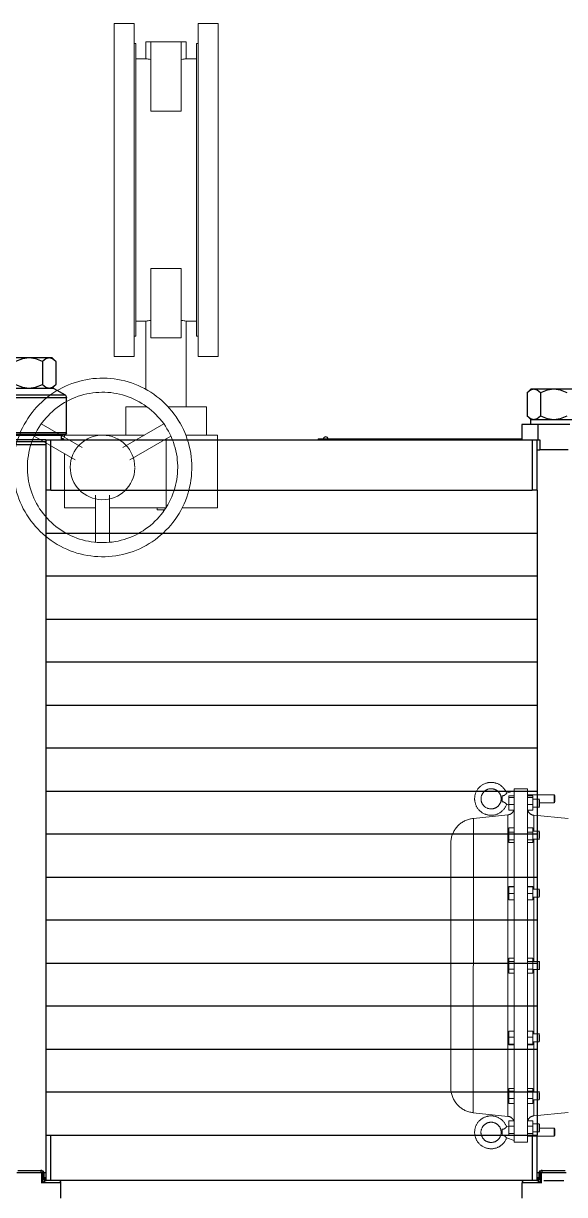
# Model space of a CAD drawing. Extents: x -181672 to 290600, y -29000 to 395522.
# Drawn here: x -6348 to -5812, y 33074 to 34235 of the extents above; entities that cross this region are included whole.
import ezdxf

# ---------------------------------------------------------------- set-up
doc = ezdxf.new("R2010")
doc.units = 0
doc.header["$LTSCALE"] = 10
doc.linetypes.add('XFM7P20PCW$0$CHAIN', pattern=[0.3543, 0.2362, -0.0295, 0.0591, -0.0295])
doc.layers.add('XFM7P20PCW$0$G-IMPT', color=252, linetype='Continuous', lineweight=9)
doc.layers.add('XFM7P20PCW$0$M-PIPE--4', color=252, linetype='Continuous', lineweight=9)

# ---------------------------------------------------------------- blocks, each defined once
blk = doc.blocks.new('XFM7P20PCW$0$A$C5a31e6e3')
for p, q in [((1614.3, 1506.4), (1614.3, 1571.6)), ((1615.2, 1503.1), (1615.2, 1574.9)), ((1617, 1501.8), (1617, 1576.2)), ((1651.6, 1501.8), (1651.6, 1576.2)), ((1654.4, 1574.6), (1654.4, 1503.4)), ((1605, 1522.5), (1605, 1555.5)), ((1608, 1522.5), (1608, 1555.5)), ((1610, 1522.5), (1610, 1555.5)), ((1660.8, 1514.4), (1660.8, 1563.6)), ((1661.2, 1558.9), (1661.2, 1539)), ((1691.2, 1539), (1691.2, 1558.9)), ((883.5, 1526.8), (883.5, 1551.2)), ((886, 1550.2), (886, 1527.8)), ((1661.2, 1539), (1661.2, 1519.1)), ((1691.2, 1519.1), (1691.2, 1539)), ((883.5, 1526.8), (873.5, 1526.8)), ((873.5, 1507.5), (873.5, 1526.8)), ((875.8, 1522.7), (876, 1522)), ((876, 1517.5), (876, 1522.5)), ((921, 1522.5), (876, 1522.5)), ((878.5, 1525), (883.5, 1525)), ((879, 1524), (879, 1525)), ((879, 1524), (879, 1522.5)), ((879, 1524), (883.5, 1524)), ((883.5, 1525), (883.5, 1526.8)), ((883.5, 1524), (883.5, 1525)), ((883.5, 1522.5), (883.5, 1524)), ((886, 1527.8), (886, 1527.5)), ((921, 1522.5), (921, 1517.5)), ((1560, 1522.3), (921, 1522.3)), ((963.6, 1035.7), (963.6, 1522.3)), ((1006.2, 1522.3), (1006.2, 1035.7)), ((1048.8, 1035.7), (1048.8, 1522.3)), ((1091.4, 1522.3), (1091.4, 1035.7)), ((1134, 1035.7), (1134, 1522.3)), ((1176.6, 1522.3), (1176.6, 1035.7)), ((1219.2, 1035.7), (1219.2, 1522.3)), ((1261.8, 1522.3), (1261.8, 1035.7)), ((1304.4, 1035.7), (1304.4, 1522.3)), ((1347, 1522.3), (1347, 1035.7)), ((1389.6, 1035.7), (1389.6, 1522.3)), ((1432.2, 1522.3), (1432.2, 1035.7)), ((1474.8, 1035.7), (1474.8, 1522.3)), ((1517.4, 1522.3), (1517.4, 1035.7)), ((1560, 1517.5), (1560, 1522.5)), ((1610, 1522.5), (1560, 1522.5)), ((1610, 1522.5), (1610, 1517.5)), ((1687.7, 1525.7), (1664.8, 1525.7)), ((876, 1517.5), (921, 1517.5)), ((876, 1040.5), (876, 1517.5)), ((921, 1517.5), (921, 1040.5)), ((1560, 1517.5), (1610, 1517.5)), ((1560, 1517.5), (1560, 1040.5)), ((1610, 1517.5), (1610, 1040.5)), ((1660.8, 1514.4), (1654.4, 1503.4)), ((1661.2, 1519.1), (1661.2, 1516)), ((1661.2, 1516), (1664.8, 1512.4)), ((1687.7, 1512.4), (1664.8, 1512.4)), ((1691.2, 1516), (1687.7, 1512.4)), ((1691.2, 1516), (1691.2, 1519.1)), ((858.5, 1507.5), (873.5, 1507.5)), ((1610, 1507), (1614.3, 1507)), ((1611, 1505), (1610, 1505)), ((1611, 1505), (1611, 1507)), ((1614.3, 1506.4), (1615.2, 1503.1)), ((1617, 1501.8), (1651.6, 1501.8)), ((1610.8, 1252.5), (1610, 1252.5)), ((1610, 1247.5), (1610.8, 1247.5)), ((1610.8, 1252.5), (1610.8, 1247.5)), ((1610.8, 1247.5), (1610.8, 1050.8)), ((858.5, 1050.5), (873.5, 1050.5)), ((873.5, 1031.2), (873.5, 1050.5)), ((1625, 1050.8), (1610, 1050.8)), ((1625, 1034.9), (1625, 1050.8)), ((1630, 1042), (1633.6, 1045.6)), ((1656.4, 1045.6), (1633.6, 1045.6)), ((1660, 1042), (1656.4, 1045.6)), ((876, 1036), (875.8, 1035.3)), ((876, 1035.5), (876, 1040.5)), ((921, 1040.5), (876, 1040.5)), ((876, 1035.5), (921, 1035.5)), ((883.5, 1033), (878.5, 1033)), ((879, 1035.5), (879, 1034)), ((879, 1033), (879, 1034)), ((883.5, 1034), (879, 1034)), ((883.5, 1034), (883.5, 1035.5)), ((883.5, 1033), (883.5, 1034)), ((883.5, 1031.2), (883.5, 1033)), ((921, 1040.5), (921, 1035.5)), ((1560, 1035.7), (921, 1035.7)), ((1560, 1035.5), (1560, 1040.5)), ((1610, 1040.5), (1560, 1040.5)), ((1560, 1035.5), (1610, 1035.5)), ((1600, 1035.5), (1600, 1033)), ((1610, 1033), (1600, 1033)), ((1600, 1005), (1600, 1033)), ((1610, 1040.5), (1610, 1035.5)), ((1610, 1035.5), (1610, 1034.9)), ((1610, 1034.9), (1610, 1033)), ((1625, 1034.9), (1610, 1034.9)), ((1625, 1042), (1630, 1042)), ((1625, 1003.1), (1625, 1034.9)), ((1630, 1042), (1630, 996)), ((1630, 1042), (1630, 1038.9)), ((1630, 1038.9), (1630, 1019)), ((1660, 1038.9), (1660, 1042)), ((1660, 1019), (1660, 1038.9)), ((873.5, 1031.2), (883.5, 1031.2)), ((883.5, 1006.8), (883.5, 1031.2)), ((886, 1030.5), (886, 1030.2)), ((886, 1030.2), (886, 1007.8)), ((1656.4, 1032.3), (1633.6, 1032.3)), ((1630, 1019), (1630, 999.1)), ((1660, 999.1), (1660, 1019))]:
    blk.add_line(p, q)
at = {"linetype": 'XFM7P20PCW$0$CHAIN', "ltscale": 0.645154}
blk.add_line((876, 1029), (876, 1009), dxfattribs=at)
at = {"flags": 128}
for points in [[(1664.8, 1552.3), (1662.1, 1545.5), (1661.2, 1539)], [(1691.2, 1539), (1690.3, 1545.6), (1687.7, 1552.3)], [(1661.2, 1539), (1662.1, 1532.5), (1664.8, 1525.7)], [(1687.7, 1525.7), (1690.3, 1532.4), (1691.2, 1539)], [(878.5, 1525), (876.3, 1525.6), (873.5, 1526.8)], [(873.5, 1526.8), (874.8, 1524.3), (875.8, 1522.7)], [(883.5, 1524), (885.2, 1524.9), (886, 1527.2)], [(1664.8, 1525.7), (1662.1, 1522.3), (1661.2, 1519.1)], [(1691.2, 1519.1), (1690.3, 1522.4), (1687.7, 1525.7)], [(1661.2, 1519.1), (1662.1, 1515.8), (1664.8, 1512.4)], [(1687.7, 1512.4), (1690.3, 1515.8), (1691.2, 1519.1)], [(1633.6, 1045.6), (1630.9, 1042.2), (1630, 1038.9)], [(1660, 1038.9), (1659.1, 1042.2), (1656.4, 1045.6)], [(875.8, 1035.3), (874.8, 1033.7), (873.5, 1031.2)], [(873.5, 1031.2), (876.3, 1032.4), (878.5, 1033)], [(886, 1030.8), (885.2, 1033.1), (883.5, 1034)], [(1630, 1038.9), (1630.9, 1035.7), (1633.6, 1032.3)], [(1656.4, 1032.3), (1659.1, 1035.6), (1660, 1038.9)], [(1633.6, 1032.3), (1630.9, 1025.5), (1630, 1019)], [(1660, 1019), (1659.1, 1025.6), (1656.4, 1032.3)], [(1630, 1019), (1630.9, 1012.5), (1633.6, 1005.7)], [(1656.4, 1005.7), (1659.1, 1012.4), (1660, 1019)]]:
    blk.add_lwpolyline(points, dxfattribs=at)
for centre, radius, start, end in [((879, 1522), 3, 90, 170.4059), ((883.5, 1527.5), 2.5, 270, 0), ((873.5, 1510), 2.5, 270, 0), ((1658, 1516), 3.25, 330, 0), ((1617, 1503.6), 1.89, 195, 270), ((1651.6, 1505), 3.25, 270, 330), ((1610.2, 1245), 2.53, 284.4121, 75.5879), ((873.5, 1048), 2.5, 0, 90), ((879, 1036), 3, 189.5941, 270), ((883.5, 1030.5), 2.5, 0, 90)]:
    blk.add_arc(centre, radius, start, end)
for centre, major_axis, ratio, start_param, end_param in [((878.5, 1522), (0, 3), 0.932153, 0, 1.340829), ((879, 1521.6), (3, 0), 0.791667, 1.570796, 2.745339), ((883.5, 1527.8), (2.5, 0), 0.385965, 4.712389, 6.283185), ((878.5, 1036), (0, -3), 0.932153, 4.942356, 6.283185), ((879, 1036.4), (3, 0), 0.791667, 3.537846, 4.712389), ((883.5, 1030.2), (2.5, 0), 0.385965, 0, 1.570796)]:
    blk.add_ellipse(centre, major_axis=major_axis, ratio=ratio, start_param=start_param, end_param=end_param)
blk = doc.blocks.new('XFM7P20PCW$0$HTS 150A-3D_dwg-5203735-前')
at = {"layer": 'XFM7P20PCW$0$G-IMPT'}
for p, q in [((121, 785), (-121, 785)), ((-145.8, 762.6), (-149.4, 728.3)), ((145.8, 762.6), (-145.8, 762.6)), ((149.4, 728.3), (145.8, 762.6)), ((-168.3, 734), (-165.3, 734)), ((-162.2, 734), (-165.3, 734)), ((162.2, 734), (165.2, 734)), ((168.3, 734), (165.2, 734)), ((-175, 722), (-175, 709)), ((175, 722), (-175, 722)), ((-170.7, 729.6), (-173.2, 722)), ((-168.2, 722), (-168.2, 727.5)), ((-166.7, 727.5), (-168.2, 727.5)), ((-166.7, 722), (-166.7, 727.5)), ((-159.6, 727.5), (-166.7, 727.5)), ((-159.1, 727.5), (-159.8, 729.6)), ((-159.6, 722), (-159.6, 727.5)), ((-154, 727.5), (-159.6, 727.5)), ((-154, 722), (-154, 727.5)), ((-153.9, 727.5), (-153.9, 722.4)), ((-149.4, 728.3), (149.4, 728.3)), ((-136.6, 722), (-136.6, 727.5)), ((-132.1, 727.5), (-136.6, 727.5)), ((-132.1, 722), (-132.1, 727.5)), ((-124.6, 727.5), (-132.1, 727.5)), ((-124.6, 722), (-124.6, 727.5)), ((-121.8, 727.5), (-124.6, 727.5)), ((-121.8, 722), (-121.8, 727.5)), ((-78.4, 722), (-78.4, 727.5)), ((-78, 727.5), (-78.4, 727.5)), ((-78, 722), (-78, 727.5)), ((-71.3, 727.5), (-78, 727.5)), ((-71.3, 722), (-71.3, 727.5)), ((-65, 727.5), (-71.3, 727.5)), ((-65, 722), (-65, 727.5)), ((-7.5, 722), (-7.5, 727.5)), ((-3.9, 727.5), (-7.5, 727.5)), ((-3.9, 722), (-3.9, 727.5)), ((3.6, 727.5), (-3.9, 727.5)), ((3.6, 722), (3.6, 727.5)), ((7.5, 727.5), (3.6, 727.5)), ((7.5, 722), (7.5, 727.5)), ((64.9, 722), (64.9, 727.5)), ((71, 727.5), (64.9, 727.5)), ((71, 722), (71, 727.5)), ((77.8, 727.5), (71, 727.5)), ((77.8, 722), (77.8, 727.5)), ((78.5, 727.5), (77.8, 727.5)), ((78.5, 722), (78.5, 727.5)), ((124.4, 727.5), (121.8, 727.5)), ((121.8, 727.5), (121.8, 722)), ((124.4, 722), (124.4, 727.5)), ((131.8, 727.5), (124.4, 727.5)), ((131.8, 722), (131.8, 727.5)), ((136.6, 727.5), (131.8, 727.5)), ((136.6, 722), (136.6, 727.5)), ((159.3, 727.5), (153.9, 727.5)), ((153.9, 727.5), (153.9, 722)), ((159.8, 729.6), (159.1, 727.5)), ((159.3, 722), (159.3, 727.5)), ((166.5, 727.5), (159.3, 727.5)), ((166.5, 722), (166.5, 727.5)), ((168.3, 727.5), (166.5, 727.5)), ((168.3, 722), (168.3, 727.5)), ((173.2, 722), (170.7, 729.6)), ((175, 709), (175, 722)), ((-175, 709), (175, 709)), ((-169.2, 709), (-169.2, 682.5)), ((-168.2, 709), (-168.2, 703.5)), ((-166.7, 709), (-166.7, 703.5)), ((-159.6, 709), (-159.6, 703.5)), ((-154, 709), (-154, 703.5)), ((-153.9, 708.6), (-153.9, 703.5)), ((-136.6, 703.5), (-136.6, 709)), ((-132.1, 709), (-132.1, 703.5)), ((-124.6, 709), (-124.6, 703.5)), ((-121.8, 709), (-121.8, 703.5)), ((-78.4, 703.5), (-78.4, 709)), ((-78, 709), (-78, 703.5)), ((-71.3, 709), (-71.3, 703.5)), ((-65, 709), (-65, 703.5)), ((-7.5, 709), (-7.5, 703.5)), ((-3.9, 703.5), (-3.9, 709)), ((3.6, 709), (3.6, 703.5)), ((7.5, 709), (7.5, 703.5)), ((64.9, 703.5), (64.9, 709)), ((71, 709), (71, 703.5)), ((77.8, 709), (77.8, 703.5)), ((78.5, 709), (78.5, 703.5)), ((121.8, 709), (121.8, 703.5)), ((124.4, 709), (124.4, 703.5)), ((131.8, 703.5), (131.8, 709)), ((136.6, 709), (136.6, 703.5)), ((153.9, 709), (153.9, 703.5)), ((159.3, 703.5), (159.3, 709)), ((166.5, 709), (166.5, 703.5)), ((168.3, 709), (168.3, 703.5)), ((169.2, 682.5), (169.2, 709)), ((-166.7, 703.5), (-168.2, 703.5)), ((-159.6, 703.5), (-166.7, 703.5)), ((-165, 703.5), (-165, 697.5)), ((-165, 697.5), (-164.5, 697)), ((-165, 697.5), (-161, 697.5)), ((-164.9, 697.5), (-165, 697.5)), ((-161, 697), (-164, 697)), ((-162.2, 697), (-161, 697)), ((-160.9, 697), (-161.3, 697)), ((-161.3, 697), (-160.9, 697)), ((-161.2, 682.5), (-161.2, 697.2)), ((-157, 697.5), (-161, 697.5)), ((-161, 697), (-158, 697)), ((-159.8, 697), (-161, 697)), ((-160.9, 697), (-159.8, 697)), ((-159.8, 697), (-160.9, 697)), ((-154, 703.5), (-159.6, 703.5)), ((-157.9, 697), (-157.9, 697)), ((-157.5, 697), (-157, 697.5)), ((-157.4, 697), (-156.9, 697.5)), ((-157.1, 697.5), (-157, 697.5)), ((-157, 697.5), (-157, 703.5)), ((-157, 697.5), (-156.9, 697.5)), ((-156.9, 697.5), (-157, 697.5)), ((-156.9, 697.5), (-156.9, 703.5)), ((-148.9, 702.7), (-145.7, 668.6)), ((-133.4, 702.7), (-148.9, 702.7)), ((-132.1, 703.5), (-136.6, 703.5)), ((-133.2, 703.5), (-133.2, 697.5)), ((-133.2, 697.5), (-132.7, 697)), ((-133.2, 697.5), (-129.2, 697.5)), ((-133.1, 697.5), (-133.2, 697.5)), ((-129.2, 697), (-132.2, 697)), ((-124.6, 703.5), (-132.1, 703.5)), ((-130.4, 697), (-129.2, 697)), ((-125.2, 697.5), (-129.2, 697.5)), ((-129.2, 697), (-126.1, 697)), ((-128, 697), (-129.2, 697)), ((-125.7, 697), (-125.2, 697.5)), ((-125.3, 697.5), (-125.2, 697.5)), ((-125.2, 697.5), (-125.2, 703.5)), ((-75.9, 702.7), (-125.2, 702.7)), ((-121.8, 703.5), (-124.6, 703.5)), ((-78, 703.5), (-78.4, 703.5)), ((-71.3, 703.5), (-78, 703.5)), ((-75.8, 703.5), (-75.8, 697.5)), ((-75.8, 697.5), (-75.3, 697)), ((-75.8, 697.5), (-71.8, 697.5)), ((-75.7, 697.5), (-75.8, 697.5)), ((-71.8, 697), (-74.8, 697)), ((-73, 697), (-71.8, 697)), ((-67.8, 697.5), (-71.8, 697.5)), ((-71.8, 697), (-68.7, 697)), ((-70.6, 697), (-71.8, 697)), ((-65, 703.5), (-71.3, 703.5)), ((-68.3, 697), (-67.8, 697.5)), ((-4.2, 702.7), (-67.9, 702.7)), ((-67.9, 697.5), (-67.8, 697.5)), ((-67.8, 697.5), (-67.8, 703.5)), ((-3.9, 703.5), (-7.5, 703.5)), ((-4.1, 703.5), (-4.1, 697.5)), ((-4.1, 697.5), (-3.6, 697)), ((3.9, 697.5), (-4.1, 697.5)), ((3.6, 703.5), (-3.9, 703.5)), ((-3.6, 697), (3.4, 697)), ((-3.6, 697), (-2.8, 697)), ((2.5, 697), (3.4, 697)), ((3.4, 697), (3.9, 697.5)), ((7.5, 703.5), (3.6, 703.5)), ((3.9, 697.5), (3.9, 703.5)), ((67.7, 702.7), (3.9, 702.7)), ((71, 703.5), (64.9, 703.5)), ((67.5, 703.5), (67.5, 697.5)), ((67.5, 697.5), (68, 697)), ((67.5, 697.5), (71.5, 697.5)), ((67.6, 697.5), (67.5, 697.5)), ((71.5, 697), (68.5, 697)), ((70.3, 697), (71.5, 697)), ((77.8, 703.5), (71, 703.5)), ((75.5, 697.5), (71.5, 697.5)), ((71.5, 697), (74.5, 697)), ((72.7, 697), (71.5, 697)), ((75, 697), (75.5, 697.5)), ((75.4, 697.5), (75.5, 697.5)), ((75.5, 697.5), (75.5, 703.5)), ((125, 702.7), (75.7, 702.7)), ((78.5, 703.5), (77.8, 703.5)), ((124.4, 703.5), (121.8, 703.5)), ((131.8, 703.5), (124.4, 703.5)), ((125, 703.5), (125, 697.5)), ((125, 697.5), (125.5, 697)), ((125, 697.5), (129, 697.5)), ((125.1, 697.5), (125, 697.5)), ((129, 697), (126, 697)), ((127.8, 697), (129, 697)), ((133, 697.5), (129, 697.5)), ((129, 697), (132, 697)), ((130.2, 697), (129, 697)), ((136.6, 703.5), (131.8, 703.5)), ((132.5, 697), (133, 697.5)), ((132.9, 697.5), (133, 697.5)), ((133, 697.5), (133, 703.5)), ((148.9, 702.7), (133.4, 702.7)), ((145.7, 668.6), (148.9, 702.7)), ((159.3, 703.5), (153.9, 703.5)), ((156.9, 703.5), (156.9, 697.5)), ((156.9, 697.5), (157.4, 697)), ((156.9, 697.5), (160.9, 697.5)), ((157, 697.5), (156.9, 697.5)), ((157, 697.5), (157.5, 697)), ((160.9, 697), (157.9, 697)), ((157.9, 697), (157.9, 697)), ((166.5, 703.5), (159.3, 703.5)), ((159.7, 697), (160.9, 697)), ((161, 697), (159.8, 697)), ((159.8, 697), (161, 697)), ((164.9, 697.5), (160.9, 697.5)), ((160.9, 697), (164, 697)), ((162.1, 697), (160.9, 697)), ((161, 697), (161.3, 697)), ((161.3, 697), (161, 697)), ((161.2, 697.2), (161.2, 682.5)), ((164.4, 697), (164.9, 697.5)), ((164.8, 697.5), (164.9, 697.5)), ((164.9, 697.5), (164.9, 703.5)), ((168.3, 703.5), (166.5, 703.5)), ((-169.2, 682.5), (-168.7, 682)), ((-169.2, 682.5), (-165.3, 682.5)), ((-165.3, 682), (-168.3, 682)), ((-166.4, 682), (-165.3, 682)), ((-161.2, 682.5), (-165.3, 682.5)), ((-165.3, 682), (-162.2, 682)), ((-164.1, 682), (-165.3, 682)), ((-161.7, 682), (-161.2, 682.5)), ((161.2, 682.5), (161.7, 682)), ((161.2, 682.5), (165.2, 682.5)), ((162.9, 682), (162.2, 682)), ((165.2, 682), (163, 682)), ((164.1, 682), (165.2, 682)), ((169.2, 682.5), (165.2, 682.5)), ((165.2, 682), (168.3, 682)), ((166.4, 682), (165.2, 682)), ((168.7, 682), (169.2, 682.5))]:
    blk.add_line(p, q, dxfattribs=at)
at = {"layer": 'XFM7P20PCW$0$G-IMPT', "flags": 128}
for points in [[(-145.8, 762.6), (-145.7, 763.6), (-145.5, 764.6), (-145.3, 765.5), (-145.1, 766.5), (-144.8, 767.5), (-144.5, 768.4), (-144.2, 769.3), (-143.8, 770.3), (-143.3, 771.2), (-142.9, 772.1), (-142.4, 772.9), (-141.8, 773.8), (-141.3, 774.6), (-140.7, 775.4), (-140, 776.2), (-139.4, 776.9), (-138.7, 777.6), (-138, 778.3), (-137.2, 779), (-136.4, 779.6), (-135.6, 780.2), (-134.8, 780.8), (-134, 781.3), (-133.1, 781.8), (-132.2, 782.3), (-131.3, 782.7), (-130.4, 783.1), (-129.5, 783.5), (-128.5, 783.8), (-127.6, 784.1), (-126.6, 784.4), (-125.6, 784.6), (-124.6, 784.7), (-123.6, 784.9), (-122.7, 784.9), (-121.7, 785), (-121, 785)], [(121, 785), (120.9, 785), (120.6, 785), (120.1, 785), (119.4, 785), (118.6, 785), (117.5, 785), (116.3, 785), (114.8, 785), (113.2, 785), (111.4, 785), (109.4, 785), (107.3, 785), (105, 785), (102.5, 785), (99.8, 785), (97, 785), (94.1, 785), (90.9, 785), (87.7, 785), (84.3, 785), (80.7, 785), (77.1, 785), (73.3, 785), (69.4, 785), (65.4, 785), (61.2, 785), (57, 785), (52.7, 785), (48.3, 785), (43.8, 785), (39.3, 785), (34.7, 785), (30, 785), (25.3, 785), (20.6, 785), (15.8, 785), (11, 785), (6.1, 785), (1.3, 785), (-3.5, 785), (-8.4, 785), (-13.2, 785), (-18, 785), (-22.8, 785), (-27.5, 785), (-32.2, 785), (-36.8, 785), (-41.4, 785), (-45.9, 785), (-50.3, 785), (-54.7, 785), (-59, 785), (-63.1, 785), (-67.2, 785), (-71.2, 785), (-75, 785), (-78.8, 785), (-82.4, 785), (-85.9, 785), (-89.2, 785), (-92.4, 785), (-95.4, 785), (-98.3, 785), (-101.1, 785), (-103.7, 785), (-106.1, 785), (-108.3, 785), (-110.4, 785), (-112.3, 785), (-114, 785), (-115.5, 785), (-116.8, 785), (-118, 785), (-119, 785), (-119.8, 785), (-120.3, 785), (-120.7, 785), (-120.9, 785), (-121, 785)], [(-121, 785), (-120.9, 785), (-120.6, 785), (-120.1, 785), (-119.4, 785), (-118.6, 785), (-117.5, 785), (-116.3, 785), (-114.8, 785), (-114.4, 785)], [(114.4, 785), (115.5, 785), (116.8, 785), (118, 785), (119, 785), (119.8, 785), (120.3, 785), (120.7, 785), (120.9, 785), (121, 785)], [(121, 785), (122, 785), (123, 784.9), (124, 784.8), (124.9, 784.7), (125.9, 784.5), (126.9, 784.3), (127.9, 784), (128.8, 783.7), (129.8, 783.4), (130.7, 783), (131.6, 782.6), (132.5, 782.2), (133.4, 781.7), (134.2, 781.2), (135.1, 780.6), (135.9, 780.1), (136.7, 779.4), (137.4, 778.8), (138.2, 778.1), (138.9, 777.4), (139.6, 776.7), (140.2, 775.9), (140.9, 775.1), (141.4, 774.3), (142, 773.5), (142.5, 772.7), (143, 771.8), (143.5, 770.9), (143.9, 770), (144.3, 769.1), (144.6, 768.1), (144.9, 767.2), (145.2, 766.2), (145.4, 765.2), (145.6, 764.2), (145.7, 763.3), (145.8, 762.6)], [(-165.3, 761.3), (-165.9, 761.3), (-166.6, 761.2), (-167.2, 761.2), (-167.8, 761.1), (-168.5, 761), (-169.1, 760.8), (-169.8, 760.7), (-170.4, 760.5), (-171, 760.3), (-171.6, 760), (-172.2, 759.7), (-172.8, 759.5), (-173.3, 759.1), (-173.9, 758.8), (-174.5, 758.5), (-175, 758.1), (-175.5, 757.7), (-176, 757.3), (-176.5, 756.8), (-176.9, 756.4), (-177.4, 755.9), (-177.8, 755.4), (-178.2, 754.9), (-178.6, 754.3), (-179, 753.8), (-179.3, 753.3), (-179.6, 752.7), (-179.9, 752.1), (-180.2, 751.5), (-180.4, 750.9), (-180.7, 750.3), (-180.9, 749.7), (-181, 749), (-181.2, 748.4), (-181.3, 747.8), (-181.4, 747.1), (-181.5, 746.5), (-181.5, 745.8), (-181.5, 745.2), (-181.5, 745)], [(-175.2, 745), (-175.2, 745.4), (-175.2, 745.8), (-175.2, 746.2), (-175.1, 746.6), (-175.1, 747), (-175, 747.4), (-174.9, 747.8), (-174.7, 748.1), (-174.6, 748.5), (-174.5, 748.9), (-174.3, 749.3), (-174.1, 749.6), (-173.9, 750), (-173.7, 750.3), (-173.5, 750.6), (-173.3, 751), (-173, 751.3), (-172.8, 751.6), (-172.5, 751.9), (-172.2, 752.2), (-171.9, 752.4), (-171.6, 752.7), (-171.3, 753), (-171, 753.2), (-170.7, 753.4), (-170.3, 753.6), (-170, 753.8), (-169.6, 754), (-169.2, 754.2), (-168.9, 754.3), (-168.5, 754.5), (-168.1, 754.6), (-167.7, 754.7), (-167.3, 754.8), (-166.9, 754.9), (-166.6, 754.9), (-166.2, 755), (-165.8, 755), (-165.4, 755), (-165.3, 755)], [(-148.9, 745), (-149, 745.7), (-149, 746.3), (-149.1, 747), (-149.2, 747.6), (-149.3, 748.2), (-149.4, 748.9), (-149.6, 749.5), (-149.8, 750.1), (-150, 750.7), (-150.2, 751.3), (-150.5, 751.9), (-150.8, 752.5), (-151.1, 753.1), (-151.4, 753.7), (-151.8, 754.2), (-152.2, 754.7), (-152.6, 755.2), (-153, 755.7), (-153.4, 756.2), (-153.9, 756.7), (-154.4, 757.1), (-154.9, 757.6), (-155.4, 758), (-155.9, 758.4), (-156.4, 758.7), (-157, 759.1), (-157.6, 759.4), (-158.1, 759.7), (-158.7, 759.9), (-159.3, 760.2), (-160, 760.4), (-160.6, 760.6), (-161.2, 760.8), (-161.8, 760.9), (-162.5, 761.1), (-163.1, 761.2), (-163.8, 761.2), (-164.4, 761.3), (-165.1, 761.3), (-165.3, 761.3)], [(-165.3, 755), (-164.9, 755), (-164.5, 755), (-164.1, 754.9), (-163.7, 754.9), (-163.3, 754.8), (-162.9, 754.7), (-162.5, 754.6), (-162.1, 754.5), (-161.7, 754.4), (-161.4, 754.2), (-161, 754), (-160.6, 753.9), (-160.3, 753.7), (-159.9, 753.5), (-159.6, 753.3), (-159.3, 753), (-159, 752.8), (-158.7, 752.5), (-158.4, 752.2), (-158.1, 752), (-157.8, 751.7), (-157.5, 751.4), (-157.3, 751.1), (-157.1, 750.7), (-156.8, 750.4), (-156.6, 750.1), (-156.4, 749.7), (-156.2, 749.4), (-156.1, 749), (-155.9, 748.6), (-155.8, 748.2), (-155.7, 747.9), (-155.6, 747.5), (-155.5, 747.1), (-155.4, 746.7), (-155.3, 746.3), (-155.3, 745.9), (-155.3, 745.5), (-155.3, 745.1), (-155.3, 745)], [(165.2, 761.3), (164.6, 761.3), (163.9, 761.2), (163.3, 761.2), (162.7, 761.1), (162, 761), (161.4, 760.8), (160.7, 760.7), (160.1, 760.5), (159.5, 760.3), (158.9, 760), (158.3, 759.7), (157.7, 759.5), (157.2, 759.1), (156.6, 758.8), (156, 758.5), (155.5, 758.1), (155, 757.7), (154.5, 757.3), (154, 756.8), (153.6, 756.4), (153.1, 755.9), (152.7, 755.4), (152.3, 754.9), (151.9, 754.3), (151.5, 753.8), (151.2, 753.3), (150.9, 752.7), (150.6, 752.1), (150.3, 751.5), (150.1, 750.9), (149.8, 750.3), (149.6, 749.7), (149.5, 749), (149.3, 748.4), (149.2, 747.8), (149.1, 747.1), (149, 746.5), (149, 745.8), (148.9, 745.2), (148.9, 745)], [(155.2, 745), (155.3, 745.4), (155.3, 745.8), (155.3, 746.2), (155.4, 746.6), (155.4, 747), (155.5, 747.4), (155.6, 747.8), (155.8, 748.1), (155.9, 748.5), (156, 748.9), (156.2, 749.3), (156.4, 749.6), (156.6, 750), (156.8, 750.3), (157, 750.6), (157.2, 751), (157.5, 751.3), (157.7, 751.6), (158, 751.9), (158.3, 752.2), (158.6, 752.4), (158.9, 752.7), (159.2, 753), (159.5, 753.2), (159.8, 753.4), (160.2, 753.6), (160.5, 753.8), (160.9, 754), (161.3, 754.2), (161.6, 754.3), (162, 754.5), (162.4, 754.6), (162.8, 754.7), (163.2, 754.8), (163.6, 754.9), (163.9, 754.9), (164.3, 755), (164.7, 755), (165.1, 755), (165.2, 755)], [(181.5, 745), (181.5, 745.7), (181.5, 746.3), (181.4, 747), (181.3, 747.6), (181.2, 748.2), (181.1, 748.9), (180.9, 749.5), (180.7, 750.1), (180.5, 750.7), (180.3, 751.3), (180, 751.9), (179.7, 752.5), (179.4, 753.1), (179.1, 753.7), (178.7, 754.2), (178.3, 754.7), (177.9, 755.2), (177.5, 755.7), (177.1, 756.2), (176.6, 756.7), (176.1, 757.1), (175.6, 757.6), (175.1, 758), (174.6, 758.4), (174.1, 758.7), (173.5, 759.1), (172.9, 759.4), (172.4, 759.7), (171.8, 759.9), (171.2, 760.2), (170.5, 760.4), (169.9, 760.6), (169.3, 760.8), (168.7, 760.9), (168, 761.1), (167.4, 761.2), (166.7, 761.2), (166.1, 761.3), (165.4, 761.3), (165.2, 761.3)], [(165.2, 755), (165.6, 755), (166, 755), (166.4, 754.9), (166.8, 754.9), (167.2, 754.8), (167.6, 754.7), (168, 754.6), (168.4, 754.5), (168.8, 754.4), (169.1, 754.2), (169.5, 754), (169.9, 753.9), (170.2, 753.7), (170.6, 753.5), (170.9, 753.3), (171.2, 753), (171.5, 752.8), (171.8, 752.5), (172.1, 752.2), (172.4, 752), (172.7, 751.7), (173, 751.4), (173.2, 751.1), (173.4, 750.7), (173.7, 750.4), (173.9, 750.1), (174.1, 749.7), (174.3, 749.4), (174.4, 749), (174.6, 748.6), (174.7, 748.2), (174.8, 747.9), (174.9, 747.5), (175, 747.1), (175.1, 746.7), (175.2, 746.3), (175.2, 745.9), (175.2, 745.5), (175.2, 745.1), (175.2, 745)], [(-181.5, 745), (-181.5, 744.3), (-181.5, 743.7), (-181.4, 743), (-181.3, 742.4), (-181.2, 741.8), (-181.1, 741.1), (-180.9, 740.5), (-180.7, 739.9), (-180.5, 739.3), (-180.3, 738.7), (-180, 738.1), (-179.7, 737.5), (-179.4, 736.9), (-179.1, 736.3), (-178.7, 735.8), (-178.3, 735.3), (-177.9, 734.8), (-177.5, 734.3), (-177.1, 733.8), (-176.6, 733.3), (-176.1, 732.9), (-175.6, 732.4), (-175.1, 732), (-174.6, 731.6), (-174.1, 731.3), (-173.5, 730.9), (-172.9, 730.6), (-172.4, 730.3), (-171.8, 730.1), (-171.2, 729.8), (-170.7, 729.6)], [(-165.3, 735), (-165.6, 735), (-166, 735), (-166.4, 735.1), (-166.8, 735.1), (-167.2, 735.2), (-167.6, 735.3), (-168, 735.4), (-168.4, 735.5), (-168.8, 735.6), (-169.1, 735.8), (-169.5, 736), (-169.9, 736.1), (-170.2, 736.3), (-170.6, 736.5), (-170.9, 736.7), (-171.2, 737), (-171.5, 737.2), (-171.8, 737.5), (-172.1, 737.8), (-172.4, 738), (-172.7, 738.3), (-173, 738.6), (-173.2, 738.9), (-173.4, 739.3), (-173.7, 739.6), (-173.9, 739.9), (-174.1, 740.3), (-174.3, 740.6), (-174.4, 741), (-174.6, 741.4), (-174.7, 741.8), (-174.8, 742.1), (-174.9, 742.5), (-175, 742.9), (-175.1, 743.3), (-175.2, 743.7), (-175.2, 744.1), (-175.2, 744.5), (-175.2, 744.9), (-175.2, 745)], [(-155.3, 745), (-155.3, 744.6), (-155.3, 744.2), (-155.3, 743.8), (-155.4, 743.4), (-155.4, 743), (-155.5, 742.6), (-155.6, 742.2), (-155.8, 741.9), (-155.9, 741.5), (-156, 741.1), (-156.2, 740.7), (-156.4, 740.4), (-156.6, 740), (-156.8, 739.7), (-157, 739.4), (-157.2, 739), (-157.5, 738.7), (-157.7, 738.4), (-158, 738.1), (-158.3, 737.8), (-158.6, 737.6), (-158.9, 737.3), (-159.2, 737), (-159.5, 736.8), (-159.8, 736.6), (-160.2, 736.4), (-160.5, 736.2), (-160.9, 736), (-161.3, 735.8), (-161.6, 735.7), (-162, 735.5), (-162.4, 735.4), (-162.8, 735.3), (-163.2, 735.2), (-163.6, 735.1), (-163.9, 735.1), (-164.3, 735), (-164.7, 735), (-165.1, 735), (-165.3, 735)], [(-159.8, 729.6), (-159.2, 729.9), (-158.6, 730.1), (-158, 730.4), (-157.4, 730.7), (-156.9, 731), (-156.3, 731.4), (-155.8, 731.7), (-155.2, 732.1), (-154.7, 732.5), (-154.2, 733), (-153.8, 733.4), (-153.3, 733.9), (-152.9, 734.4), (-152.5, 734.9), (-152.1, 735.4), (-151.7, 735.9), (-151.4, 736.5), (-151, 737), (-150.7, 737.6), (-150.4, 738.2), (-150.2, 738.8), (-149.9, 739.4), (-149.7, 740), (-149.5, 740.7), (-149.4, 741.3), (-149.2, 741.9), (-149.1, 742.6), (-149, 743.2), (-149, 743.9), (-149, 744.5), (-148.9, 745)], [(148.9, 745), (149, 744.3), (149, 743.7), (149.1, 743), (149.2, 742.4), (149.3, 741.8), (149.4, 741.1), (149.6, 740.5), (149.8, 739.9), (150, 739.3), (150.2, 738.7), (150.5, 738.1), (150.8, 737.5), (151.1, 736.9), (151.4, 736.3), (151.8, 735.8), (152.2, 735.3), (152.6, 734.8), (153, 734.3), (153.4, 733.8), (153.9, 733.3), (154.4, 732.9), (154.9, 732.4), (155.4, 732), (155.9, 731.6), (156.4, 731.3), (157, 730.9), (157.6, 730.6), (158.1, 730.3), (158.7, 730.1), (159.3, 729.8), (159.8, 729.6)], [(165.2, 735), (164.9, 735), (164.5, 735), (164.1, 735.1), (163.7, 735.1), (163.3, 735.2), (162.9, 735.3), (162.5, 735.4), (162.1, 735.5), (161.7, 735.6), (161.4, 735.8), (161, 736), (160.6, 736.1), (160.3, 736.3), (159.9, 736.5), (159.6, 736.7), (159.3, 737), (159, 737.2), (158.7, 737.5), (158.4, 737.8), (158.1, 738), (157.8, 738.3), (157.5, 738.6), (157.3, 738.9), (157.1, 739.3), (156.8, 739.6), (156.6, 739.9), (156.4, 740.3), (156.2, 740.6), (156.1, 741), (155.9, 741.4), (155.8, 741.8), (155.7, 742.1), (155.6, 742.5), (155.5, 742.9), (155.4, 743.3), (155.3, 743.7), (155.3, 744.1), (155.3, 744.5), (155.2, 744.9), (155.2, 745)], [(175.2, 745), (175.2, 744.6), (175.2, 744.2), (175.2, 743.8), (175.1, 743.4), (175.1, 743), (175, 742.6), (174.9, 742.2), (174.7, 741.9), (174.6, 741.5), (174.5, 741.1), (174.3, 740.7), (174.1, 740.4), (173.9, 740), (173.7, 739.7), (173.5, 739.4), (173.3, 739), (173, 738.7), (172.8, 738.4), (172.5, 738.1), (172.2, 737.8), (171.9, 737.6), (171.6, 737.3), (171.3, 737), (171, 736.8), (170.7, 736.6), (170.3, 736.4), (170, 736.2), (169.6, 736), (169.2, 735.8), (168.9, 735.7), (168.5, 735.5), (168.1, 735.4), (167.7, 735.3), (167.3, 735.2), (166.9, 735.1), (166.6, 735.1), (166.2, 735), (165.8, 735), (165.4, 735), (165.2, 735)], [(170.7, 729.6), (171.3, 729.9), (171.9, 730.1), (172.5, 730.4), (173.1, 730.7), (173.6, 731), (174.2, 731.4), (174.7, 731.7), (175.3, 732.1), (175.8, 732.5), (176.3, 733), (176.7, 733.4), (177.2, 733.9), (177.6, 734.4), (178, 734.9), (178.4, 735.4), (178.8, 735.9), (179.1, 736.5), (179.5, 737), (179.8, 737.6), (180.1, 738.2), (180.3, 738.8), (180.6, 739.4), (180.8, 740), (181, 740.7), (181.1, 741.3), (181.3, 741.9), (181.4, 742.6), (181.5, 743.2), (181.5, 743.9), (181.5, 744.5), (181.5, 745)], [(-156.3, 722), (-156.1, 722), (-155.8, 722), (-155.5, 722), (-155.2, 722.1), (-154.9, 722.1), (-154.7, 722.2), (-154.4, 722.3), (-154.1, 722.4), (-153.9, 722.4), (-153.6, 722.6), (-153.4, 722.7), (-153.1, 722.8), (-152.9, 722.9), (-152.6, 723.1), (-152.4, 723.2), (-152.2, 723.4), (-151.9, 723.6), (-151.7, 723.7), (-151.5, 723.9), (-151.3, 724.1), (-151.1, 724.3), (-150.9, 724.5), (-150.8, 724.8), (-150.6, 725), (-150.4, 725.2), (-150.3, 725.5), (-150.2, 725.7), (-150, 725.9), (-149.9, 726.2), (-149.8, 726.5), (-149.7, 726.7), (-149.6, 727), (-149.6, 727.3), (-149.5, 727.5), (-149.4, 727.8), (-149.4, 728.1), (-149.4, 728.3)], [(149.4, 728.3), (149.4, 728), (149.5, 727.7), (149.5, 727.5), (149.6, 727.2), (149.7, 726.9), (149.7, 726.6), (149.8, 726.4), (150, 726.1), (150.1, 725.9), (150.2, 725.6), (150.3, 725.4), (150.5, 725.1), (150.7, 724.9), (150.8, 724.7), (151, 724.5), (151.2, 724.3), (151.4, 724.1), (151.6, 723.9), (151.8, 723.7), (152, 723.5), (152.2, 723.3), (152.5, 723.2), (152.7, 723), (152.9, 722.9), (153.2, 722.8), (153.4, 722.6), (153.7, 722.5), (154, 722.4), (154.2, 722.3), (154.5, 722.2), (154.8, 722.2), (155, 722.1), (155.3, 722.1), (155.6, 722), (155.9, 722), (156.1, 722), (156.3, 722)], [(-148.9, 702.7), (-149, 702.9), (-149, 703.2), (-149.1, 703.5), (-149.1, 703.8), (-149.2, 704), (-149.3, 704.3), (-149.4, 704.6), (-149.5, 704.8), (-149.6, 705.1), (-149.8, 705.3), (-149.9, 705.6), (-150, 705.8), (-150.2, 706), (-150.4, 706.3), (-150.5, 706.5), (-150.7, 706.7), (-150.9, 706.9), (-151.1, 707.1), (-151.3, 707.3), (-151.5, 707.5), (-151.8, 707.6), (-152, 707.8), (-152.2, 707.9), (-152.5, 708.1), (-152.7, 708.2), (-153, 708.3), (-153.2, 708.5), (-153.5, 708.6), (-153.7, 708.7), (-154, 708.7), (-154.3, 708.8), (-154.5, 708.9), (-154.8, 708.9), (-155.1, 709), (-155.4, 709), (-155.7, 709), (-155.9, 709)], [(155.6, 709), (155.4, 709), (155.1, 708.9), (154.8, 708.9), (154.5, 708.9), (154.2, 708.8), (154, 708.7), (153.7, 708.6), (153.4, 708.6), (153.2, 708.4), (152.9, 708.3), (152.7, 708.2), (152.4, 708.1), (152.2, 707.9), (152, 707.8), (151.7, 707.6), (151.5, 707.4), (151.3, 707.3), (151.1, 707.1), (150.9, 706.9), (150.7, 706.7), (150.5, 706.5), (150.3, 706.2), (150.2, 706), (150, 705.8), (149.9, 705.5), (149.7, 705.3), (149.6, 705), (149.5, 704.8), (149.4, 704.5), (149.3, 704.3), (149.2, 704), (149.1, 703.7), (149.1, 703.5), (149, 703.2), (149, 702.9), (148.9, 702.7)]]:
    blk.add_lwpolyline(points, dxfattribs=at)
at = {"layer": 'XFM7P20PCW$0$G-IMPT'}
for points, knots in [([(-170.7, 729.6), (-170.7, 729.6), (-170.6, 729.7), (-170.3, 730), (-170, 730.3), (-169.7, 730.7), (-169.5, 730.9), (-169.3, 731.1), (-169.1, 731.3), (-168.9, 731.6), (-168.7, 731.9), (-168.6, 732.2), (-168.5, 732.4), (-168.5, 732.6), (-168.4, 732.8), (-168.3, 733.2), (-168.3, 733.6), (-168.3, 733.9), (-168.3, 734)], [-1, -1, -1, -1, -0.875, -0.75, -0.625, -0.5625, -0.5, -0.46875, -0.4375, -0.375, -0.3125, -0.28125, -0.25, -0.21875, -0.1875, -0.125, -0.0625, 0, 0, 0, 0]), ([(-162.2, 734), (-162.2, 733.9), (-162.3, 733.6), (-162.2, 733.2), (-162.2, 732.9), (-162.1, 732.7), (-162, 732.4), (-161.9, 732.2), (-161.8, 732), (-161.7, 731.8), (-161.5, 731.6), (-161.4, 731.4), (-161.3, 731.2), (-161.1, 731), (-160.8, 730.6), (-160.4, 730.2), (-160.1, 729.9), (-159.9, 729.7), (-159.8, 729.6), (-159.8, 729.6)], [-1, -1, -1, -1, -0.930556, -0.861111, -0.826389, -0.791667, -0.756944, -0.722222, -0.6875, -0.652778, -0.618056, -0.583333, -0.548611, -0.513889, -0.444444, -0.333333, -0.222222, -0.111111, 0, 0, 0, 0]), ([(159.8, 729.6), (159.8, 729.6), (159.9, 729.7), (160.2, 730), (160.5, 730.3), (160.8, 730.7), (161, 730.9), (161.2, 731.1), (161.4, 731.3), (161.6, 731.6), (161.8, 731.9), (161.9, 732.2), (162, 732.4), (162, 732.6), (162.1, 732.8), (162.2, 733.2), (162.2, 733.6), (162.2, 733.9), (162.2, 734)], [-1, -1, -1, -1, -0.875, -0.75, -0.625, -0.5625, -0.5, -0.46875, -0.4375, -0.375, -0.3125, -0.28125, -0.25, -0.21875, -0.1875, -0.125, -0.0625, 0, 0, 0, 0]), ([(168.3, 734), (168.3, 733.9), (168.2, 733.6), (168.3, 733.2), (168.3, 732.9), (168.4, 732.7), (168.5, 732.4), (168.6, 732.2), (168.7, 732), (168.8, 731.8), (169, 731.6), (169.1, 731.4), (169.2, 731.2), (169.4, 731), (169.7, 730.6), (170.1, 730.2), (170.4, 729.9), (170.6, 729.7), (170.7, 729.6), (170.7, 729.6)], [-1, -1, -1, -1, -0.930556, -0.861111, -0.826389, -0.791667, -0.756944, -0.722222, -0.6875, -0.652778, -0.618056, -0.583333, -0.548611, -0.513889, -0.444444, -0.333333, -0.222222, -0.111111, 0, 0, 0, 0])]:
    blk.add_open_spline(points, degree=3, knots=knots, dxfattribs=at)
for points in [[(-162.5, 734), (-162.4, 734), (-162.3, 734), (-162.2, 734)], [(168, 734), (168.1, 734), (168.2, 734), (168.3, 734)]]:
    blk.add_open_spline(points, degree=3, dxfattribs=at)
blk = doc.blocks.new('XFM7P20PCW$0$BV-200A-HP')
for p, q in [((69.5, 360.3), (66.1, 359.3)), ((72.9, 361.2), (69.5, 360.3)), ((76.4, 361.9), (72.9, 361.2)), ((79.8, 362.5), (76.4, 361.9)), ((83.4, 363), (79.8, 362.5)), ((86.9, 363.3), (83.4, 363)), ((90.4, 363.5), (86.9, 363.3)), ((94, 363.5), (90.4, 363.5)), ((97.5, 363.4), (94, 363.5)), ((101, 363.1), (97.5, 363.4)), ((104.5, 362.7), (101, 363.1)), ((108, 362.2), (104.5, 362.7)), ((111.5, 361.5), (108, 362.2)), ((115, 360.7), (111.5, 361.5)), ((118.4, 359.8), (115, 360.7)), ((121.7, 358.7), (118.4, 359.8)), ((43.8, 348.6), (40.9, 346.6)), ((46.8, 350.5), (43.8, 348.6)), ((49.9, 352.3), (46.8, 350.5)), ((53, 353.9), (49.9, 352.3)), ((56.2, 355.5), (53, 353.9)), ((59.4, 356.9), (56.2, 355.5)), ((62.7, 358.2), (59.4, 356.9)), ((66.1, 359.3), (62.7, 358.2)), ((77.4, 347.9), (80.3, 348.4)), ((80.3, 348.4), (83.3, 348.9)), ((83.3, 348.9), (86.2, 349.2)), ((86, 349.3), (86, 302.4)), ((86.2, 349.2), (89.2, 349.4)), ((89.2, 349.4), (92.2, 349.5)), ((92.2, 349.5), (95.2, 349.5)), ((95.2, 349.5), (98.2, 349.3)), ((98.2, 349.3), (101.1, 349.1)), ((100, 302.4), (100, 349.5)), ((101.1, 349.1), (104.1, 348.7)), ((104.1, 348.7), (107, 348.2)), ((107, 348.2), (109.9, 347.6)), ((125.1, 357.5), (121.7, 358.7)), ((128.3, 356.1), (125.1, 357.5)), ((131.6, 354.7), (128.3, 356.1)), ((134.7, 353.1), (131.6, 354.7)), ((137.8, 351.3), (134.7, 353.1)), ((140.8, 349.5), (137.8, 351.3)), ((143.8, 347.5), (140.8, 349.5)), ((30.2, 337.3), (27.7, 334.8)), ((32.7, 339.8), (30.2, 337.3)), ((35.4, 342.2), (32.7, 339.8)), ((38.1, 344.4), (35.4, 342.2)), ((40.9, 346.6), (38.1, 344.4)), ((50.3, 336), (52.7, 337.7)), ((52.7, 337.7), (55.3, 339.2)), ((55.3, 339.2), (57.9, 340.7)), ((57.9, 340.7), (60.5, 342.1)), ((60.5, 342.1), (63.2, 343.3)), ((63.2, 343.3), (66, 344.4)), ((66, 344.4), (68.8, 345.5)), ((68.8, 345.5), (71.6, 346.4)), ((71.6, 346.4), (74.5, 347.2)), ((74.5, 347.2), (77.4, 347.9)), ((109.9, 347.6), (112.8, 346.8)), ((112.8, 346.8), (115.7, 346)), ((115.7, 346), (118.5, 345)), ((118.5, 345), (121.3, 343.9)), ((121.3, 343.9), (124, 342.7)), ((124, 342.7), (126.7, 341.4)), ((126.7, 341.4), (129.3, 340)), ((129.3, 340), (131.9, 338.5)), ((131.9, 338.5), (134.4, 336.9)), ((134.4, 336.9), (136.8, 335.2)), ((146.6, 345.4), (143.8, 347.5)), ((149.4, 343.2), (146.6, 345.4)), ((152.1, 340.9), (149.4, 343.2)), ((154.7, 338.5), (152.1, 340.9)), ((157.1, 336), (154.7, 338.5)), ((21.1, 326.5), (19.1, 323.6)), ((23.2, 329.4), (21.1, 326.5)), ((25.4, 332.1), (23.2, 329.4)), ((27.7, 334.8), (25.4, 332.1)), ((37, 324.1), (39, 326.3)), ((39, 326.3), (41.1, 328.4)), ((41.1, 328.4), (43.3, 330.5)), ((43.3, 330.5), (45.5, 332.4)), ((45.5, 332.4), (47.9, 334.3)), ((47.9, 334.3), (50.3, 336)), ((136.8, 335.2), (139.2, 333.4)), ((139.2, 333.4), (141.5, 331.5)), ((141.5, 331.5), (143.7, 329.6)), ((143.7, 329.6), (145.9, 327.5)), ((145.9, 327.5), (147.9, 325.3)), ((147.9, 325.3), (149.9, 323.1)), ((159.5, 333.4), (157.1, 336)), ((161.8, 330.6), (159.5, 333.4)), ((164, 327.9), (161.8, 330.6)), ((166, 325), (164, 327.9)), ((168, 322), (166, 325)), ((-21, 315), (-21, 243)), ((-21, 315), (14.1, 315)), ((13.8, 314.4), (12.2, 311.2)), ((15.4, 317.6), (13.8, 314.4)), ((17.2, 320.6), (15.4, 317.6)), ((19.1, 323.6), (17.2, 320.6)), ((28.3, 312), (29.9, 314.6)), ((29.9, 314.6), (31.5, 317.1)), ((30, 246.6), (30, 314.5)), ((30.3, 315), (86, 315)), ((31.5, 317.1), (33.2, 319.5)), ((31.7, 317), (32.7, 317)), ((32.7, 318.6), (32.7, 317)), ((32.7, 317), (39, 317)), ((33.2, 319.5), (35.1, 321.8)), ((35.1, 321.8), (37, 324.1)), ((39, 315), (39, 317)), ((100, 315), (130.8, 315)), ((130.8, 261.2), (130.8, 315)), ((149.9, 323.1), (151.8, 320.8)), ((151.8, 320.8), (153.6, 318.4)), ((153.6, 318.4), (155.3, 315.9)), ((155.3, 315.9), (156.8, 313.4)), ((156.8, 313.4), (158.3, 310.8)), ((169.8, 319), (168, 322)), ((171.5, 315.9), (169.8, 319)), ((173.1, 312.7), (171.5, 315.9)), ((9.6, 304.6), (8.5, 301.3)), ((10.9, 308), (9.6, 304.6)), ((12.2, 311.2), (10.9, 308)), ((23.3, 301.2), (24.4, 304)), ((24.4, 304), (25.6, 306.7)), ((25.6, 306.7), (26.9, 309.4)), ((26.9, 309.4), (28.3, 312)), ((158.3, 310.8), (159.7, 308.2)), ((159.7, 308.2), (161, 305.5)), ((161, 305.5), (162.1, 302.7)), ((162.1, 302.7), (163.2, 300)), ((174.5, 309.5), (173.1, 312.7)), ((175.8, 306.2), (174.5, 309.5)), ((177, 302.8), (175.8, 306.2)), ((178.1, 299.5), (177, 302.8)), ((6, 291), (5.4, 287.5)), ((6.7, 294.5), (6, 291)), ((7.5, 297.9), (6.7, 294.5)), ((8.5, 301.3), (7.5, 297.9)), ((20, 289.8), (20.6, 292.7)), ((20.6, 292.7), (21.4, 295.6)), ((21.4, 295.6), (22.3, 298.4)), ((22.3, 298.4), (23.3, 301.2)), ((163.2, 300), (164.1, 297.1)), ((164.1, 297.1), (165, 294.3)), ((165, 294.3), (165.7, 291.4)), ((165.7, 291.4), (166.3, 288.5)), ((179, 296), (178.1, 299.5)), ((179.7, 292.6), (179, 296)), ((180.4, 289.1), (179.7, 292.6)), ((4.7, 280.4), (4.5, 276.9)), ((5, 284), (4.7, 280.4)), ((5.4, 287.5), (5, 284)), ((18.6, 278), (18.7, 281)), ((18.7, 281), (19, 283.9)), ((19, 283.9), (19.5, 286.9)), ((19.5, 286.9), (20, 289.8)), ((166.3, 288.5), (166.8, 285.5)), ((166.8, 285.5), (167.1, 282.6)), ((167.1, 282.6), (167.4, 279.6)), ((167.4, 279.6), (167.5, 276.6)), ((180.9, 285.6), (180.4, 289.1)), ((181.2, 282.1), (180.9, 285.6)), ((181.4, 278.5), (181.2, 282.1)), ((181.5, 275), (181.4, 278.5)), ((4.5, 276.9), (4.5, 275)), ((4.5, 275), (4.6, 271.5)), ((4.6, 271.5), (4.8, 267.9)), ((4.8, 267.9), (5.1, 264.4)), ((18.5, 275), (18.6, 278)), ((18.5, 273.4), (18.5, 275)), ((18.6, 270.4), (18.5, 273.4)), ((18.9, 267.4), (18.6, 270.4)), ((19.2, 264.5), (18.9, 267.4)), ((65.8, 267.4), (25.2, 243.9)), ((160.8, 243.9), (120.2, 267.4)), ((167.3, 269), (167, 266.1)), ((167.4, 272), (167.3, 269)), ((167.5, 275), (167.4, 272)), ((167.5, 276.6), (167.5, 275)), ((181, 266), (181.3, 269.6)), ((181.3, 269.6), (181.5, 273.1)), ((181.5, 273.1), (181.5, 275)), ((5.1, 264.4), (5.6, 260.9)), ((5.6, 260.9), (6.3, 257.4)), ((6.3, 257.4), (7, 254)), ((19.7, 261.5), (19.2, 264.5)), ((20.3, 258.6), (19.7, 261.5)), ((21, 255.7), (20.3, 258.6)), ((21.9, 252.9), (21, 255.7)), ((165.4, 257.3), (164.6, 254.4)), ((166, 260.2), (165.4, 257.3)), ((166.5, 263.1), (166, 260.2)), ((167, 266.1), (166.5, 263.1)), ((178.5, 252.1), (179.3, 255.5)), ((179.3, 255.5), (180, 259)), ((180, 259), (180.6, 262.5)), ((180.6, 262.5), (181, 266)), ((7, 254), (7.9, 250.5)), ((7.9, 250.5), (9, 247.2)), ((9, 247.2), (10.2, 243.8)), ((10.2, 243.8), (11.5, 240.5)), ((22.8, 250), (21.9, 252.9)), ((23.9, 247.3), (22.8, 250)), ((25, 244.5), (23.9, 247.3)), ((26.3, 241.8), (25, 244.5)), ((32.1, 231.8), (72.8, 255.2)), ((113.2, 255.2), (153.9, 231.8)), ((130.8, 243), (130.8, 245.2)), ((161.6, 246), (160.4, 243.3)), ((162.7, 248.8), (161.6, 246)), ((163.7, 251.6), (162.7, 248.8)), ((164.6, 254.4), (163.7, 251.6)), ((175.1, 242), (176.4, 245.4)), ((176.4, 245.4), (177.5, 248.7)), ((177.5, 248.7), (178.5, 252.1)), ((10.6, 243), (-21, 243)), ((-10, 243), (-10, 215)), ((11.5, 240.5), (12.9, 237.3)), ((12.9, 237.3), (14.5, 234.1)), ((14.5, 234.1), (16.2, 231)), ((27.7, 239.2), (26.3, 241.8)), ((29.2, 236.6), (27.7, 239.2)), ((30.7, 234.1), (29.2, 236.6)), ((32.4, 231.6), (30.7, 234.1)), ((130.8, 243), (51.3, 243)), ((70, 215), (70, 243)), ((154.5, 232.9), (152.8, 230.5)), ((156.1, 235.4), (154.5, 232.9)), ((157.7, 238), (156.1, 235.4)), ((159.1, 240.6), (157.7, 238)), ((160.4, 243.3), (159.1, 240.6)), ((168.8, 229.4), (170.6, 232.4)), ((170.6, 232.4), (172.2, 235.6)), ((172.2, 235.6), (173.8, 238.8)), ((173.8, 238.8), (175.1, 242)), ((16.2, 231), (18, 228)), ((18, 228), (20, 225)), ((20, 225), (22, 222.1)), ((22, 222.1), (24.2, 219.4)), ((34.2, 229.2), (32.4, 231.6)), ((36.1, 226.9), (34.2, 229.2)), ((38.1, 224.7), (36.1, 226.9)), ((40.1, 222.5), (38.1, 224.7)), ((42.3, 220.4), (40.1, 222.5)), ((144.9, 221.6), (142.7, 219.5)), ((147, 223.7), (144.9, 221.6)), ((149, 225.9), (147, 223.7)), ((150.9, 228.2), (149, 225.9)), ((152.8, 230.5), (150.9, 228.2)), ((160.6, 217.9), (162.8, 220.6)), ((162.8, 220.6), (164.9, 223.5)), ((164.9, 223.5), (166.9, 226.4)), ((166.9, 226.4), (168.8, 229.4)), ((28.2, 215), (-10, 215)), ((10, 215), (10, 130)), ((24.2, 219.4), (26.5, 216.6)), ((26.5, 216.6), (28.9, 214)), ((28.9, 214), (31.3, 211.5)), ((31.3, 211.5), (33.9, 209.1)), ((33.9, 209.1), (36.6, 206.8)), ((44.5, 218.5), (42.3, 220.4)), ((46.8, 216.6), (44.5, 218.5)), ((49.2, 214.8), (46.8, 216.6)), ((70, 215), (49.1, 215)), ((51.6, 213.1), (49.2, 214.8)), ((50, 214.3), (50, 215)), ((54.1, 211.5), (51.6, 213.1)), ((56.7, 210), (54.1, 211.5)), ((59.3, 208.6), (56.7, 210)), ((128.1, 209.3), (125.5, 207.9)), ((130.7, 210.8), (128.1, 209.3)), ((133.3, 212.3), (130.7, 210.8)), ((135.7, 214), (133.3, 212.3)), ((138.1, 215.7), (135.7, 214)), ((140.5, 217.6), (138.1, 215.7)), ((142.7, 219.5), (140.5, 217.6)), ((150.6, 207.8), (153.3, 210.2)), ((153.3, 210.2), (155.8, 212.7)), ((155.8, 212.7), (158.3, 215.2)), ((158.3, 215.2), (160.6, 217.9)), ((36.6, 206.8), (39.4, 204.6)), ((39.4, 204.6), (42.2, 202.5)), ((42.2, 202.5), (45.2, 200.5)), ((45.2, 200.5), (48.2, 198.7)), ((48.2, 198.7), (51.3, 196.9)), ((50, 130), (50, 197.7)), ((62, 207.3), (59.3, 208.6)), ((64.7, 206.1), (62, 207.3)), ((67.5, 205), (64.7, 206.1)), ((70.3, 204), (67.5, 205)), ((73.2, 203.2), (70.3, 204)), ((76.1, 202.4), (73.2, 203.2)), ((79, 201.8), (76.1, 202.4)), ((81.9, 201.3), (79, 201.8)), ((84.9, 200.9), (81.9, 201.3)), ((87.8, 200.7), (84.9, 200.9)), ((90.8, 200.5), (87.8, 200.7)), ((93.8, 200.5), (90.8, 200.5)), ((96.8, 200.6), (93.8, 200.5)), ((99.8, 200.8), (96.8, 200.6)), ((102.7, 201.1), (99.8, 200.8)), ((105.7, 201.6), (102.7, 201.1)), ((108.6, 202.1), (105.7, 201.6)), ((111.5, 202.8), (108.6, 202.1)), ((114.4, 203.6), (111.5, 202.8)), ((117.2, 204.5), (114.4, 203.6)), ((120, 205.6), (117.2, 204.5)), ((122.8, 206.7), (120, 205.6)), ((125.5, 207.9), (122.8, 206.7)), ((133, 196.1), (136.1, 197.7)), ((136.1, 197.7), (139.2, 199.5)), ((139.2, 199.5), (142.2, 201.4)), ((142.2, 201.4), (145.1, 203.4)), ((145.1, 203.4), (147.9, 205.6)), ((147.9, 205.6), (150.6, 207.8)), ((51.3, 196.9), (54.4, 195.3)), ((54.4, 195.3), (57.7, 193.9)), ((57.7, 193.9), (60.9, 192.5)), ((60.9, 192.5), (64.3, 191.3)), ((64.3, 191.3), (67.6, 190.2)), ((67.6, 190.2), (71, 189.3)), ((71, 189.3), (74.5, 188.5)), ((74.5, 188.5), (78, 187.8)), ((78, 187.8), (81.5, 187.3)), ((81.5, 187.3), (85, 186.9)), ((85, 186.9), (88.5, 186.6)), ((88.5, 186.6), (92, 186.5)), ((92, 186.5), (95.6, 186.5)), ((95.6, 186.5), (99.1, 186.7)), ((99.1, 186.7), (102.6, 187)), ((102.6, 187), (106.2, 187.5)), ((106.2, 187.5), (109.6, 188.1)), ((109.6, 188.1), (113.1, 188.8)), ((113.1, 188.8), (116.5, 189.7)), ((116.5, 189.7), (119.9, 190.7)), ((119.9, 190.7), (123.3, 191.8)), ((123.3, 191.8), (126.6, 193.1)), ((126.6, 193.1), (129.8, 194.5)), ((129.8, 194.5), (133, 196.1)), ((-1.6, 165), (-21.6, 165)), ((-21.6, -165), (-21.6, 165)), ((-1.6, 165), (-1.6, -165)), ((81.6, 165), (61.6, 165)), ((61.6, -165), (61.6, 165)), ((81.6, 165), (81.6, -165)), ((0, 145), (-1.6, 145)), ((0, 145), (0, -145)), ((45, 146.7), (15, 146.7)), ((15, 78), (15, 146.7)), ((45, 146.7), (45, 78)), ((61.6, 145), (60, 145)), ((60, -145), (60, 145)), ((10, 130), (0, 130)), ((60, 130), (50, 130)), ((45, 78), (15, 78)), ((15, -78), (45, -78)), ((15, -146.8), (15, -78)), ((45, -78), (45, -146.8)), ((0, -130), (10, -130)), ((10, -130), (10, -146.8)), ((50, -146.8), (50, -130)), ((50, -130), (60, -130)), ((-1.6, -145), (0, -145)), ((50, -146.8), (10, -146.8)), ((60, -145), (61.6, -145)), ((-21.6, -165), (-1.6, -165)), ((61.6, -165), (81.6, -165))]:
    blk.add_line(p, q)
for centre, radius, start, end in [((93, 356.5), 7, 85.2104, 94.7896), ((93, 275), 32, 180, 178.5803), ((22.4, 234.3), 7, 205.2104, 214.7896), ((163.6, 234.3), 7, 325.2104, 334.7896)]:
    blk.add_arc(centre, radius, start, end)
for points in [[(10, 130), (10, 130), (10.4, 129.9), (12.1, 129.7), (13.9, 129.5), (15, 129.3)], [(45, 129.3), (46.1, 129.5), (47.9, 129.7), (49.6, 129.9), (50, 130), (50, 130)], [(15, -129.3), (13.9, -129.5), (12.1, -129.7), (10.4, -129.9), (10, -130), (10, -130)], [(50, -130), (50, -130), (49.6, -129.9), (47.9, -129.7), (46.1, -129.5), (45, -129.3)]]:
    blk.add_open_spline(points, degree=3)
blk = doc.blocks.new('XFM7P20PCW')
at = {"rotation": 90}
blk.add_blockref('XFM7P20PCW$0$A$C5a31e6e3', (-4803.81063, 32212.11275), dxfattribs=at)
at = {"layer": 'XFM7P20PCW$0$G-IMPT', "xscale": -1, "rotation": 89.99700988242614}
blk.add_blockref('XFM7P20PCW$0$HTS 150A-3D_dwg-5203735-前', (-5140.01714, 33301.00507), dxfattribs=at)
at = {"layer": 'XFM7P20PCW$0$M-PIPE--4', "rotation": 180}
blk.add_blockref('XFM7P20PCW$0$BV-200A-HP', (-6177.02313, 34069.66941), dxfattribs=at)

msp = doc.modelspace()

# ---------------------------------------------------------------- block references
msp.add_blockref('XFM7P20PCW', (0, 0))

doc.saveas('drawing.dxf')
